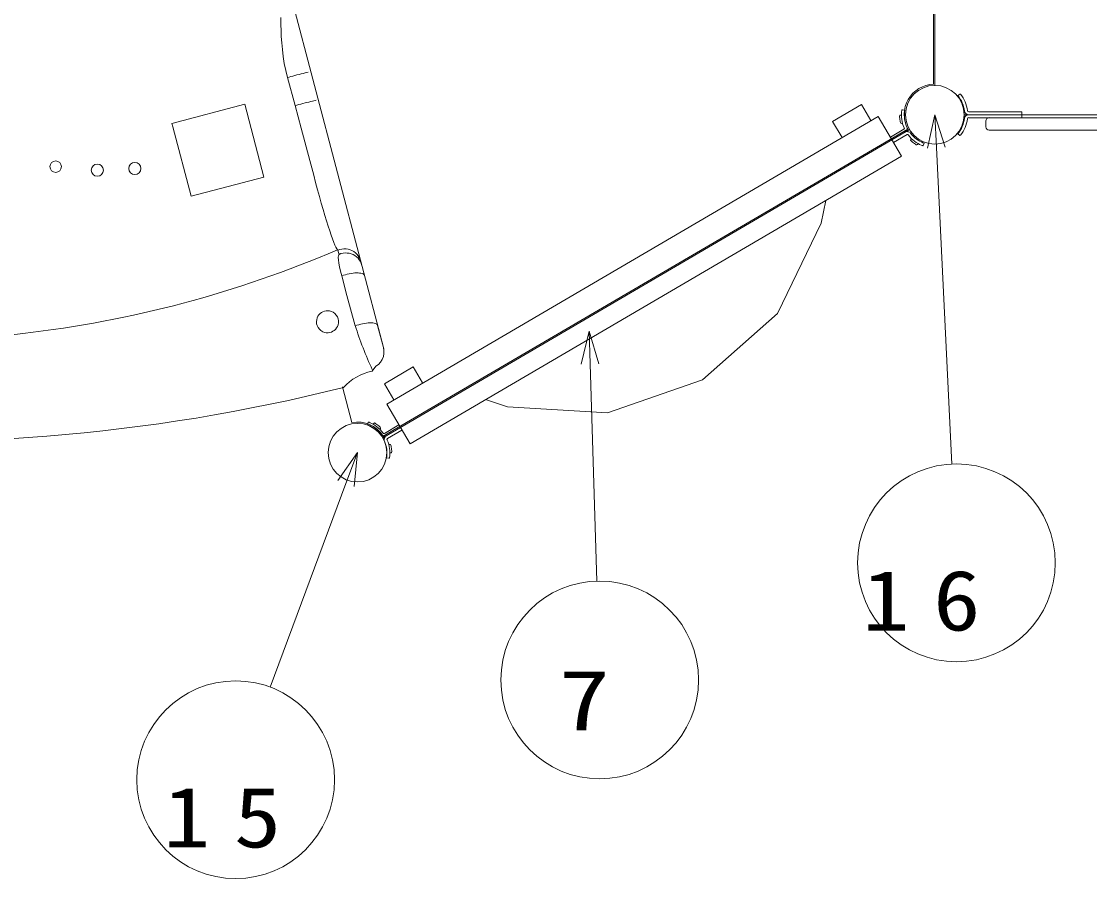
# Model space of a CAD drawing. Units: millimetres on the paper. Extents: x 0 to 420, y -594 to 297.
# Drawn here: x 129.73 to 156.74, y 146.36 to 168.03 of the extents above; entities that cross this region are included whole.
import ezdxf
from ezdxf.enums import TextEntityAlignment as Align

# ---------------------------------------------------------------- set-up
doc = ezdxf.new("R2010")
doc.units = ezdxf.units.MM
doc.layers.add('2D', color=7, linetype='Continuous', lineweight=13)
doc.layers.add('AM_5', color=7, linetype='Continuous', lineweight=13)
doc.styles.add('ＭＳ ゴシック', font='')
doc.styles.get('ＭＳ ゴシック').set_extended_font_data('MS Gothic')

msp = doc.modelspace()

# ---------------------------------------------------------------- linework, layer by layer
at = {"layer": '2D'}
for p, q in [((152.796, 181.811), (152.795, 166.445)), ((152.828, 181.846), (152.828, 166.412)), ((152.828, 181.846), (152.828, 166.412)), ((138.885, 159.783), (136.451, 169.043)), ((136.29, 167.943), (136.286, 168.128)), ((136.294, 167.797), (136.29, 167.943)), ((136.301, 167.644), (136.294, 167.797)), ((136.312, 167.484), (136.301, 167.644)), ((136.328, 167.317), (136.312, 167.484)), ((136.35, 167.144), (136.328, 167.317)), ((136.378, 166.968), (136.35, 167.144)), ((136.413, 166.79), (136.378, 166.968)), ((136.456, 166.611), (136.413, 166.79)), ((136.697, 166.675), (136.643, 166.661)), ((136.752, 166.69), (136.697, 166.675)), ((136.806, 166.703), (136.752, 166.69)), ((136.857, 166.716), (136.806, 166.703)), ((136.903, 166.728), (136.857, 166.716)), ((136.945, 166.738), (136.903, 166.728)), ((136.984, 166.747), (136.945, 166.738)), ((136.497, 166.622), (136.456, 166.611)), ((136.649, 165.9), (136.456, 166.611)), ((136.542, 166.635), (136.497, 166.622)), ((136.591, 166.648), (136.542, 166.635)), ((136.643, 166.661), (136.591, 166.648)), ((153.409, 166.153), (153.457, 166.193)), ((153.457, 166.193), (153.474, 166.192)), ((133.536, 165.451), (135.379, 165.935)), ((135.379, 165.935), (135.861, 164.096)), ((136.697, 165.913), (136.649, 165.9)), ((136.803, 165.334), (136.649, 165.9)), ((136.747, 165.926), (136.697, 165.913)), ((136.798, 165.94), (136.747, 165.926)), ((136.849, 165.953), (136.798, 165.94)), ((136.901, 165.967), (136.849, 165.953)), ((136.951, 165.98), (136.901, 165.967)), ((136.999, 165.992), (136.951, 165.98)), ((137.045, 166.004), (136.999, 165.992)), ((137.087, 166.014), (137.045, 166.004)), ((137.125, 166.024), (137.087, 166.014)), ((137.159, 166.032), (137.125, 166.024)), ((137.187, 166.038), (137.159, 166.032)), ((150.242, 165.5), (150.973, 165.927)), ((150.973, 165.927), (151.21, 165.521)), ((151.394, 165.629), (138.968, 158.357)), ((151.982, 164.623), (151.394, 165.629)), ((151.933, 165.631), (151.938, 165.65)), ((151.936, 165.608), (151.933, 165.631)), ((151.941, 165.581), (151.936, 165.608)), ((151.938, 165.65), (151.954, 165.659)), ((151.954, 165.659), (151.979, 165.663)), ((151.979, 165.663), (151.985, 165.664)), ((151.984, 165.701), (151.987, 165.743)), ((151.985, 165.663), (151.984, 165.701)), ((151.986, 165.605), (151.985, 165.663)), ((151.991, 165.55), (151.986, 165.605)), ((151.987, 165.743), (151.99, 165.775)), ((151.99, 165.775), (151.991, 165.781)), ((151.991, 165.781), (151.993, 165.787)), ((151.993, 165.787), (152.002, 165.795)), ((152.002, 165.795), (152.006, 165.798)), ((152.006, 165.798), (152.069, 165.788)), ((152.061, 165.713), (152.059, 165.666)), ((152.059, 165.666), (152.059, 165.62)), ((152.059, 165.62), (152.063, 165.571)), ((152.063, 165.755), (152.061, 165.713)), ((152.069, 165.788), (152.063, 165.755)), ((153.569, 165.671), (169.003, 165.671)), ((153.684, 165.746), (155.027, 165.746)), ((153.684, 165.671), (155.027, 165.671)), ((153.684, 165.671), (155.027, 165.671)), ((153.684, 165.596), (155.027, 165.596)), ((154.203, 165.596), (168.369, 165.596)), ((155.027, 165.746), (155.027, 165.671)), ((155.027, 165.596), (155.027, 165.671)), ((133.559, 165.364), (133.537, 165.446)), ((134.019, 163.611), (133.559, 165.364)), ((137.025, 164.517), (136.803, 165.334)), ((150.48, 165.094), (150.242, 165.5)), ((151.945, 165.551), (151.941, 165.581)), ((151.949, 165.52), (151.945, 165.551)), ((151.953, 165.496), (151.949, 165.52)), ((151.956, 165.471), (151.953, 165.496)), ((151.966, 165.454), (151.956, 165.471)), ((151.985, 165.449), (151.966, 165.454)), ((152.01, 165.453), (151.985, 165.449)), ((152, 165.499), (151.991, 165.55)), ((152.013, 165.444), (152, 165.499)), ((152.029, 165.394), (152.013, 165.444)), ((152.049, 165.34), (152.029, 165.394)), ((152.063, 165.571), (152.072, 165.519)), ((152.072, 165.519), (152.084, 165.47)), ((152.084, 165.47), (152.098, 165.418)), ((152.098, 165.418), (152.121, 165.366)), ((152.121, 165.366), (152.126, 165.348)), ((152.126, 165.329), (152.125, 165.304)), ((152.126, 165.348), (152.126, 165.329)), ((154.12, 165.363), (154.12, 165.513)), ((152.186, 165.3), (138.867, 157.501)), ((138.868, 157.502), (152.188, 165.297)), ((152.143, 165.308), (138.881, 157.547)), ((151.702, 165.101), (152.046, 165.304)), ((152.075, 165.231), (151.741, 165.036)), ((152.075, 165.231), (151.741, 165.036)), ((151.779, 164.97), (152.124, 165.17)), ((152.103, 165.253), (152.075, 165.231)), ((152.108, 165.245), (152.075, 165.231)), ((152.104, 165.256), (152.103, 165.253)), ((152.121, 165.282), (152.104, 165.256)), ((152.111, 165.244), (152.108, 165.245)), ((152.142, 165.246), (152.111, 165.244)), ((152.125, 165.304), (152.121, 165.291)), ((152.121, 165.291), (152.121, 165.282)), ((152.15, 165.242), (152.142, 165.246)), ((152.162, 165.239), (152.15, 165.242)), ((152.158, 165.155), (152.194, 165.111)), ((152.185, 165.228), (152.162, 165.239)), ((152.202, 165.218), (152.185, 165.228)), ((152.194, 165.111), (152.23, 165.073)), ((152.215, 165.205), (152.202, 165.218)), ((152.249, 165.16), (152.215, 165.205)), ((152.237, 165.066), (152.221, 165.046)), ((152.23, 165.073), (152.271, 165.034)), ((152.288, 165.122), (152.249, 165.16)), ((152.324, 165.087), (152.288, 165.122)), ((152.365, 165.054), (152.324, 165.087)), ((152.406, 165.026), (152.365, 165.054)), ((153.409, 165.188), (153.457, 165.149)), ((153.457, 165.149), (153.474, 165.15)), ((154.203, 165.28), (168.369, 165.28)), ((152.221, 165.046), (152.216, 165.027)), ((152.216, 165.027), (152.226, 165.01)), ((152.226, 165.01), (152.246, 164.995)), ((152.246, 164.995), (152.266, 164.979)), ((152.266, 164.979), (152.29, 164.961)), ((152.271, 165.034), (152.312, 165.001)), ((152.29, 164.961), (152.314, 164.943)), ((152.312, 165.001), (152.357, 164.971)), ((152.314, 164.943), (152.335, 164.925)), ((152.335, 164.925), (152.354, 164.912)), ((152.354, 164.912), (152.373, 164.907)), ((152.357, 164.971), (152.407, 164.941)), ((152.373, 164.907), (152.389, 164.916)), ((152.389, 164.916), (152.405, 164.936)), ((152.405, 164.936), (152.408, 164.94)), ((152.446, 165.004), (152.406, 165.026)), ((152.407, 164.941), (152.44, 164.922)), ((152.44, 164.922), (152.478, 164.903)), ((152.489, 164.983), (152.446, 165.004)), ((152.478, 164.903), (152.507, 164.891)), ((152.526, 164.964), (152.489, 164.983)), ((152.507, 164.891), (152.514, 164.889)), ((152.514, 164.889), (152.52, 164.887)), ((152.52, 164.887), (152.531, 164.891)), ((152.558, 164.953), (152.526, 164.964)), ((152.531, 164.891), (152.535, 164.893)), ((152.535, 164.893), (152.558, 164.953)), ((137.073, 164.327), (137.025, 164.517)), ((139.556, 157.352), (151.982, 164.623)), ((137.121, 164.139), (137.073, 164.327)), ((135.862, 164.092), (134.019, 163.609)), ((137.17, 163.954), (137.121, 164.139)), ((137.218, 163.774), (137.17, 163.954)), ((137.266, 163.6), (137.218, 163.774)), ((137.313, 163.433), (137.266, 163.6)), ((137.358, 163.274), (137.313, 163.433)), ((149.955, 162.928), (150.07, 163.505)), ((137.402, 163.125), (137.358, 163.274)), ((137.445, 162.984), (137.402, 163.125)), ((137.486, 162.853), (137.445, 162.984)), ((148.846, 160.647), (149.955, 162.928)), ((137.525, 162.734), (137.486, 162.853)), ((137.56, 162.628), (137.525, 162.734)), ((137.596, 162.529), (137.56, 162.628)), ((137.628, 162.444), (137.596, 162.529)), ((137.657, 162.374), (137.628, 162.444)), ((137.682, 162.319), (137.657, 162.374)), ((137.703, 162.281), (137.682, 162.319)), ((137.72, 162.256), (137.703, 162.281)), ((137.735, 162.243), (137.72, 162.256)), ((137.784, 162.261), (137.735, 162.243)), ((137.751, 162.184), (137.735, 162.243)), ((137.743, 162.065), (137.748, 162.112)), ((137.748, 162.112), (137.754, 162.13)), ((137.762, 162.141), (137.751, 162.184)), ((137.754, 162.13), (137.762, 162.141)), ((137.811, 162.159), (137.762, 162.141)), ((137.835, 162.273), (137.784, 162.261)), ((137.862, 162.17), (137.811, 162.159)), ((137.886, 162.278), (137.835, 162.273)), ((137.914, 162.176), (137.862, 162.17)), ((137.939, 162.277), (137.886, 162.278)), ((137.966, 162.174), (137.914, 162.176)), ((137.99, 162.27), (137.939, 162.277)), ((138.017, 162.167), (137.966, 162.174)), ((138.04, 162.256), (137.99, 162.27)), ((138.068, 162.153), (138.017, 162.167)), ((138.088, 162.236), (138.04, 162.256)), ((138.116, 162.133), (138.068, 162.153)), ((138.134, 162.211), (138.088, 162.236)), ((138.161, 162.108), (138.116, 162.133)), ((138.176, 162.18), (138.134, 162.211)), ((138.203, 162.077), (138.161, 162.108)), ((138.213, 162.144), (138.176, 162.18)), ((138.247, 162.104), (138.213, 162.144)), ((138.274, 162.06), (138.247, 162.104)), ((137.746, 162), (137.743, 162.065)), ((137.756, 161.919), (137.746, 162)), ((137.773, 161.823), (137.756, 161.919)), ((137.797, 161.713), (137.773, 161.823)), ((138.241, 162.041), (138.203, 162.077)), ((138.274, 162.001), (138.241, 162.041)), ((138.297, 162.013), (138.274, 162.06)), ((138.301, 161.957), (138.274, 162.001)), ((138.313, 161.963), (138.297, 162.013)), ((138.324, 161.91), (138.301, 161.957)), ((138.34, 161.861), (138.324, 161.91)), ((137.828, 161.594), (137.797, 161.713)), ((137.874, 161.611), (137.828, 161.594)), ((137.961, 161.101), (137.828, 161.594)), ((137.921, 161.626), (137.874, 161.611)), ((137.97, 161.639), (137.921, 161.626)), ((138.019, 161.651), (137.97, 161.639)), ((138.067, 161.66), (138.019, 161.651)), ((138.115, 161.667), (138.067, 161.66)), ((138.161, 161.671), (138.115, 161.667)), ((138.205, 161.673), (138.161, 161.671)), ((138.246, 161.672), (138.205, 161.673)), ((138.283, 161.669), (138.246, 161.672)), ((138.316, 161.663), (138.283, 161.669)), ((138.345, 161.655), (138.316, 161.663)), ((138.369, 161.645), (138.345, 161.655)), ((138.387, 161.632), (138.369, 161.645)), ((138.4, 161.618), (138.387, 161.632)), ((138.408, 161.601), (138.4, 161.618)), ((138.168, 160.331), (137.961, 161.101)), ((137.191, 160.442), (137.196, 160.489)), ((137.196, 160.489), (137.209, 160.537)), ((137.209, 160.537), (137.229, 160.578)), ((137.229, 160.578), (137.253, 160.613)), ((137.253, 160.613), (137.283, 160.644)), ((137.283, 160.644), (137.316, 160.67)), ((137.316, 160.67), (137.352, 160.69)), ((137.352, 160.69), (137.392, 160.705)), ((137.392, 160.705), (137.433, 160.714)), ((137.433, 160.714), (137.479, 160.716)), ((137.479, 160.716), (137.523, 160.711)), ((137.523, 160.711), (137.571, 160.697)), ((137.571, 160.697), (137.615, 160.675)), ((137.615, 160.675), (137.657, 160.644)), ((137.657, 160.644), (137.692, 160.605)), ((137.692, 160.605), (137.72, 160.559)), ((137.72, 160.559), (137.739, 160.508)), ((137.739, 160.508), (137.748, 160.458)), ((137.748, 160.458), (137.747, 160.406)), ((146.949, 158.966), (148.846, 160.647)), ((137.195, 160.388), (137.191, 160.442)), ((137.209, 160.338), (137.195, 160.388)), ((137.233, 160.289), (137.209, 160.338)), ((137.266, 160.247), (137.233, 160.289)), ((137.304, 160.213), (137.266, 160.247)), ((137.348, 160.186), (137.304, 160.213)), ((137.607, 160.195), (137.568, 160.177)), ((137.641, 160.217), (137.607, 160.195)), ((137.672, 160.245), (137.641, 160.217)), ((137.699, 160.279), (137.672, 160.245)), ((137.721, 160.316), (137.699, 160.279)), ((137.737, 160.36), (137.721, 160.316)), ((137.747, 160.406), (137.737, 160.36)), ((138.214, 160.347), (138.168, 160.331)), ((138.261, 160.362), (138.214, 160.347)), ((138.309, 160.375), (138.261, 160.362)), ((138.358, 160.386), (138.309, 160.375)), ((138.406, 160.395), (138.358, 160.386)), ((138.453, 160.402), (138.406, 160.395)), ((138.498, 160.406), (138.453, 160.402)), ((138.54, 160.408), (138.498, 160.406)), ((138.58, 160.408), (138.54, 160.408)), ((138.617, 160.406), (138.58, 160.408)), ((138.649, 160.401), (138.617, 160.406)), ((138.677, 160.394), (138.649, 160.401)), ((138.7, 160.385), (138.677, 160.394)), ((138.718, 160.373), (138.7, 160.385)), ((138.73, 160.36), (138.718, 160.373)), ((138.737, 160.345), (138.73, 160.36)), ((138.737, 160.345), (138.885, 159.783)), ((144.084, 160.202), (143.886, 159.362)), ((144.333, 159.376), (144.084, 160.202)), ((144.11, 159.369), (144.084, 160.202)), ((137.393, 160.169), (137.348, 160.186)), ((137.44, 160.16), (137.393, 160.169)), ((137.484, 160.159), (137.44, 160.16)), ((137.528, 160.165), (137.484, 160.159)), ((137.568, 160.177), (137.528, 160.165)), ((138.885, 159.783), (138.897, 159.712)), ((138.885, 159.783), (138.893, 159.752)), ((138.893, 159.753), (138.897, 159.738)), ((138.897, 159.712), (138.897, 159.636)), ((138.81, 159.417), (138.757, 159.36)), ((138.853, 159.484), (138.81, 159.417)), ((138.882, 159.559), (138.853, 159.484)), ((138.897, 159.636), (138.882, 159.559)), ((138.696, 159.314), (138.597, 159.184)), ((138.757, 159.36), (138.696, 159.314)), ((138.908, 158.867), (139.639, 159.295)), ((139.639, 159.295), (139.876, 158.889)), ((144.277, 153.88), (144.11, 159.369)), ((139.145, 158.461), (138.908, 158.867)), ((144.554, 158.136), (146.949, 158.966)), ((138.089, 157.891), (137.85, 158.793)), ((138.968, 158.357), (139.556, 157.352)), ((141.461, 158.467), (142.025, 158.287)), ((142.025, 158.287), (144.554, 158.136)), ((138.086, 157.888), (138.089, 157.891)), ((138.495, 157.891), (138.473, 157.832)), ((138.473, 157.832), (138.504, 157.82)), ((138.499, 157.894), (138.495, 157.891)), ((138.511, 157.897), (138.499, 157.894)), ((138.504, 157.82), (138.542, 157.802)), ((138.517, 157.896), (138.511, 157.897)), ((138.523, 157.894), (138.517, 157.896)), ((138.552, 157.881), (138.523, 157.894)), ((138.542, 157.802), (138.584, 157.781)), ((138.59, 157.863), (138.552, 157.881)), ((138.584, 157.781), (138.625, 157.758)), ((138.623, 157.844), (138.59, 157.863)), ((138.626, 157.848), (138.623, 157.844)), ((138.673, 157.814), (138.623, 157.844)), ((138.625, 157.758), (138.665, 157.73)), ((138.641, 157.868), (138.626, 157.848)), ((138.658, 157.878), (138.641, 157.868)), ((138.677, 157.873), (138.658, 157.878)), ((138.718, 157.783), (138.673, 157.814)), ((138.695, 157.859), (138.677, 157.873)), ((138.717, 157.842), (138.695, 157.859)), ((138.741, 157.823), (138.717, 157.842)), ((138.759, 157.75), (138.718, 157.783)), ((138.765, 157.805), (138.741, 157.823)), ((138.785, 157.79), (138.765, 157.805)), ((138.805, 157.774), (138.785, 157.79)), ((138.814, 157.758), (138.805, 157.774)), ((138.809, 157.739), (138.814, 157.758)), ((139.276, 157.829), (138.907, 157.614)), ((138.956, 157.554), (139.315, 157.764)), ((138.956, 157.554), (139.315, 157.764)), ((138.665, 157.73), (138.706, 157.697)), ((138.706, 157.697), (138.743, 157.662)), ((138.743, 157.662), (138.781, 157.625)), ((138.801, 157.712), (138.759, 157.75)), ((138.781, 157.625), (138.816, 157.58)), ((138.794, 157.719), (138.809, 157.739)), ((138.837, 157.674), (138.801, 157.712)), ((138.816, 157.58), (138.829, 157.566)), ((138.829, 157.566), (138.845, 157.557)), ((138.873, 157.63), (138.837, 157.674)), ((138.845, 157.557), (138.868, 157.546)), ((138.868, 157.546), (138.881, 157.542)), ((138.881, 157.542), (138.888, 157.539)), ((138.888, 157.539), (138.92, 157.541)), ((138.906, 157.481), (138.909, 157.494)), ((138.909, 157.494), (138.91, 157.502)), ((138.91, 157.502), (138.927, 157.529)), ((138.92, 157.541), (138.923, 157.54)), ((138.923, 157.54), (138.956, 157.554)), ((138.927, 157.529), (138.928, 157.532)), ((138.928, 157.532), (138.956, 157.554)), ((139.353, 157.698), (138.985, 157.481)), ((138.904, 157.456), (138.906, 157.481)), ((138.905, 157.437), (138.904, 157.456)), ((138.91, 157.418), (138.905, 157.437)), ((138.932, 157.367), (138.91, 157.418)), ((138.946, 157.315), (138.932, 157.367)), ((138.959, 157.266), (138.946, 157.315)), ((138.968, 157.214), (138.959, 157.266)), ((138.982, 157.444), (139.002, 157.391)), ((139.002, 157.391), (139.018, 157.341)), ((139.018, 157.341), (139.031, 157.286)), ((139.021, 157.331), (139.046, 157.335)), ((139.031, 157.286), (139.04, 157.234)), ((139.04, 157.234), (139.044, 157.18)), ((139.046, 157.335), (139.065, 157.33)), ((139.065, 157.33), (139.074, 157.314)), ((139.074, 157.314), (139.078, 157.289)), ((139.078, 157.289), (139.082, 157.264)), ((139.082, 157.264), (139.086, 157.234)), ((139.086, 157.234), (139.09, 157.204)), ((138.228, 157.127), (137.728, 156.424)), ((137.937, 156.346), (138.228, 157.127)), ((138.147, 156.268), (138.228, 157.127)), ((138.962, 156.996), (138.967, 157.029)), ((139.024, 156.987), (138.962, 156.996)), ((138.967, 157.029), (138.97, 157.071)), ((138.972, 157.165), (138.968, 157.214)), ((138.97, 157.071), (138.972, 157.119)), ((138.972, 157.119), (138.972, 157.165)), ((139.028, 156.989), (139.024, 156.987)), ((139.037, 156.997), (139.028, 156.989)), ((139.039, 157.004), (139.037, 156.997)), ((139.041, 157.01), (139.039, 157.004)), ((139.044, 157.042), (139.041, 157.01)), ((139.044, 157.18), (139.046, 157.121)), ((139.046, 157.084), (139.044, 157.042)), ((139.051, 157.122), (139.046, 157.121)), ((139.046, 157.121), (139.046, 157.084)), ((139.076, 157.125), (139.051, 157.122)), ((139.092, 157.135), (139.076, 157.125)), ((139.09, 157.204), (139.095, 157.177)), ((139.097, 157.154), (139.092, 157.135)), ((139.095, 157.177), (139.097, 157.154)), ((136.021, 151.2), (137.937, 156.346))]:
    msp.add_line(p, q, dxfattribs=at)
for centre, radius in [((152.828, 165.671), 0.741), ((152.828, 165.671), 0.741), ((152.828, 165.671), 0.741), ((130.596, 164.358), 0.145), ((131.649, 164.268), 0.154), ((132.599, 164.31), 0.153), ((138.228, 157.127), 0.741), ((138.228, 157.127), 0.741), ((144.353, 151.381), 2.5), ((135.148, 148.858), 2.5)]:
    msp.add_circle(centre, radius, dxfattribs=at)
for centre, radius, start, end in [((152.828, 165.671), 0.775, 92.411, 207.924), ((152.828, 165.671), 0.755, 7.1808, 39.709), ((152.828, 165.671), 0.83, 7.1808, 38.8559), ((153.684, 165.779), 0.108, 187.1808, 270), ((153.684, 165.563), 0.108, 90, 172.8192), ((153.684, 165.779), 0.0332, 187.1808, 270), ((153.684, 165.563), 0.0332, 90, 172.8192), ((154.203, 165.513), 0.0833, 90, 180), ((152.035, 165.323), 0.0225, 300.4905, 50.7921), ((152.828, 165.671), 0.755, 320.291, 352.8192), ((152.828, 165.671), 0.83, 321.1441, 352.8192), ((154.203, 165.363), 0.0833, 180, 270), ((152.135, 165.151), 0.0225, 9.8808, 120.1824), ((125.673, 190.056), 30.194, 244.9145, 277.7923), ((126.55, 188.259), 28.302, 276.5271, 293.2474), ((147.589, 163.348), 9.888, 197.7077, 204.6389), ((138.836, 157.924), 1.283, 100.7304, 138.456), ((126.664, 203.572), 46.179, 265.1628, 284.0509), ((138.231, 157.128), 0.773, 32.7884, 100.7525), ((138.895, 157.634), 0.0225, 189.8808, 300.1824), ((138.996, 157.462), 0.0225, 120.4904, 230.7921)]:
    msp.add_arc(centre, radius, start, end, dxfattribs=at)
at = {"layer": 'AM_5'}
for p, q in [((152.828, 165.671), (152.645, 164.828)), ((153.091, 164.849), (152.828, 165.671)), ((152.868, 164.839), (152.828, 165.671)), ((153.254, 156.838), (152.868, 164.839))]:
    msp.add_line(p, q, dxfattribs=at)
msp.add_circle((153.374, 154.341), 2.5, dxfattribs=at)

# ---------------------------------------------------------------- texts
at = {"layer": '2D', "style": 'ＭＳ ゴシック', "width": 1.25}
msp.add_text('7', height=1.527, dxfattribs=at).set_placement((143.312, 149.645), align=Align.BOTTOM_LEFT)
at = {"layer": '2D', "insert": (133.313, 147.122), "char_height": 1.527, "attachment_point": 7, "style": 'ＭＳ ゴシック'}
msp.add_mtext('\\T1.5;\\W1.15;15', dxfattribs=at)
at = {"layer": 'AM_5', "insert": (150.993, 152.605), "char_height": 1.527, "attachment_point": 7, "style": 'ＭＳ ゴシック'}
msp.add_mtext('\\T1.5;\\W1.15;16', dxfattribs=at)

doc.saveas('drawing.dxf')
